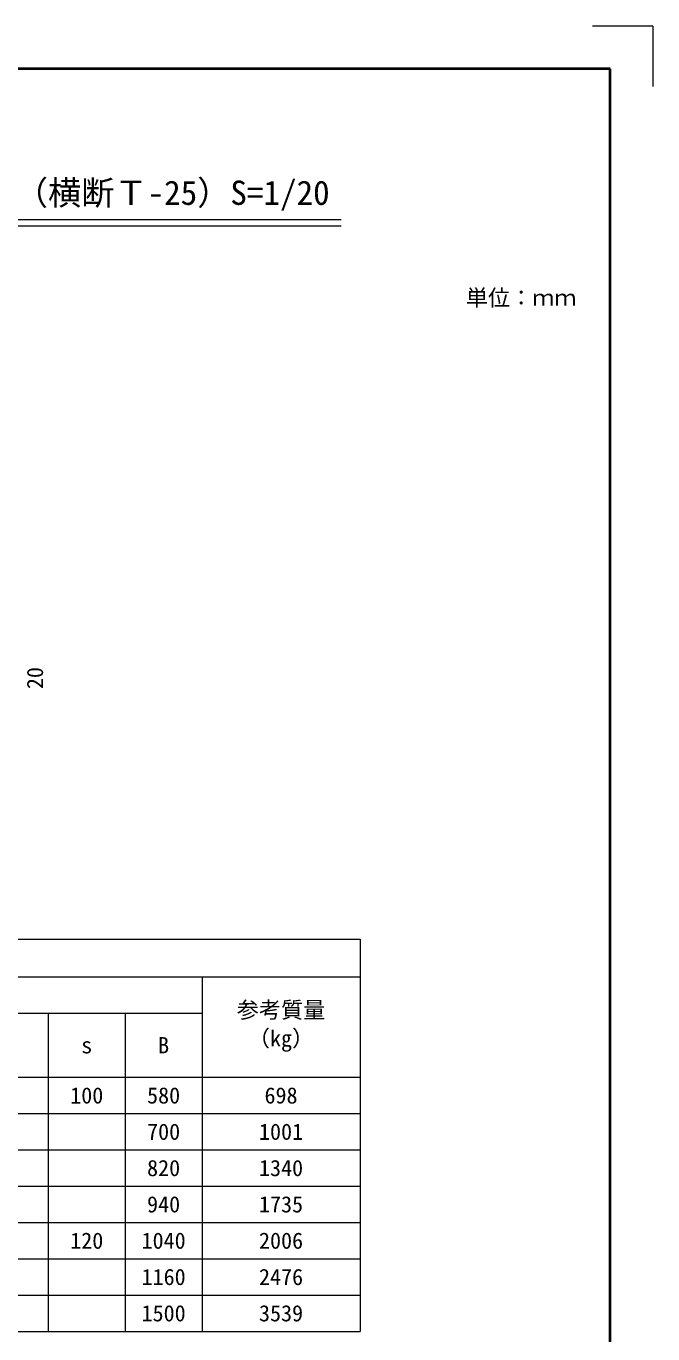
# Model space of a CAD drawing. Units: millimetres at full size; details may follow other scales. Extents: x 131935 to 135895, y 49480 to 55368.
# Drawn here: x 134427 to 135895, y 52118 to 55180 of the extents above; entities that cross this region are included whole.
import ezdxf
from ezdxf.enums import TextEntityAlignment as Align

# ---------------------------------------------------------------- set-up
doc = ezdxf.new("R2010")
doc.units = ezdxf.units.MM
doc.header["$LTSCALE"] = 30
for name, color, linetype, lineweight in [('Defpoints_3', 8, 'Continuous', 0), ('図枠', 7, 'Continuous', 5), ('寸法・材料表', 7, 'Continuous', 13), ('寸法線', 7, 'Continuous', 9), ('補助線', 7, 'Continuous', 13)]:
    doc.layers.add(name, color=color, linetype=linetype, lineweight=lineweight)
doc.styles.add('ＭＳ ゴシック', font='')
doc.styles.get('ＭＳ ゴシック').set_extended_font_data('MS Gothic')

msp = doc.modelspace()

# ---------------------------------------------------------------- linework, layer by layer
at = {"layer": 'Defpoints_3'}
for p, q in [((132609.36, 53041.76), (135209.36, 53041.76)), ((135209.36, 53041.76), (135209.36, 52953.76)), ((134479.36, 52633.76), (134659.36, 52633.76)), ((134479.36, 52548.76), (134659.36, 52548.76)), ((134479.36, 52463.76), (134659.36, 52463.76)), ((134479.36, 52293.76), (134659.36, 52293.76)), ((134479.36, 52208.76), (134659.36, 52208.76))]:
    msp.add_line(p, q, dxfattribs=at)
at = {"layer": '図枠', "lineweight": 40}
for p, q in [((135795.08, 55079.62), (132035.08, 55079.62)), ((135795.08, 49579.62), (135795.08, 55079.62))]:
    msp.add_line(p, q, dxfattribs=at)
at = {"layer": '図枠', "lineweight": 13}
for p, q in [((132665.08, 54727.12), (135165.08, 54727.12)), ((132665.08, 54712.12), (135165.08, 54712.12))]:
    msp.add_line(p, q, dxfattribs=at)
at = {"layer": '寸法・材料表'}
for p, q in [((132689.36, 52953.76), (135209.36, 52953.76)), ((134839.36, 52953.76), (134839.36, 52123.76)), ((135209.36, 52953.76), (135209.36, 52123.76)), ((133039.36, 52868.76), (134839.36, 52868.76)), ((134479.36, 52868.76), (134479.36, 52123.76)), ((134659.36, 52868.76), (134659.36, 52123.76)), ((132689.36, 52718.76), (135209.36, 52718.76)), ((132689.36, 52633.76), (134479.36, 52633.76)), ((134659.36, 52633.76), (135209.36, 52633.76)), ((132689.36, 52548.76), (134479.36, 52548.76)), ((134659.36, 52548.76), (135209.36, 52548.76)), ((132689.36, 52463.76), (134479.36, 52463.76)), ((134659.36, 52463.76), (135209.36, 52463.76)), ((134299.36, 52378.76), (135209.36, 52378.76)), ((132689.36, 52293.76), (134479.36, 52293.76)), ((134659.36, 52293.76), (135209.36, 52293.76)), ((132689.36, 52208.76), (134479.36, 52208.76)), ((134659.36, 52208.76), (135209.36, 52208.76)), ((132689.36, 52123.76), (135209.36, 52123.76))]:
    msp.add_line(p, q, dxfattribs=at)
at = {"layer": '補助線'}
for q in [(135753.65, 55179.62), (135895.08, 55038.2)]:
    msp.add_line((135895.08, 55179.62), q, dxfattribs=at)

# ---------------------------------------------------------------- texts
at = {"layer": '図枠', "style": 'ＭＳ ゴシック'}
for s, height, p in [('Ｙ.Ｔ.Ｃ\u3000ボックスカルバート\u3000布設標準構造図（横断Ｔ-25）S=1/20', 56.96, (133915.08, 54789.62)), ('単位：ｍｍ', 37.98, (135586.73, 54543.88))]:
    msp.add_text(s, height=height, dxfattribs=at).set_placement(p, align=Align.MIDDLE_CENTER)
at = {"layer": '寸法・材料表', "style": 'ＭＳ ゴシック'}
for s, p in [('参考質量', (134920.76, 52895.49)), ('（kg）', (134946.66, 52828.83))]:
    msp.add_text(s, height=37.98, dxfattribs=at).set_placement(p, align=Align.TOP_LEFT)
for s, p in [('B', (134749.36, 52793.76)), ('s', (134569.36, 52793.76)), ('100', (134569.36, 52676.26)), ('580', (134749.36, 52676.26)), ('698', (135024.36, 52676.26)), ('700', (134749.36, 52591.26)), ('1001', (135024.36, 52591.26)), ('820', (134749.36, 52506.26)), ('1340', (135024.36, 52506.26)), ('940', (134749.36, 52421.26)), ('1735', (135024.36, 52421.26)), ('120', (134569.36, 52336.26)), ('1040', (134749.36, 52336.26)), ('2006', (135024.36, 52336.26)), ('1160', (134749.36, 52251.26)), ('2476', (135024.36, 52251.26)), ('1500', (134749.36, 52166.26)), ('3539', (135024.36, 52166.26))]:
    msp.add_text(s, height=37.98, dxfattribs=at).set_placement(p, align=Align.MIDDLE_CENTER)
at = {"layer": '寸法線', "style": 'ＭＳ ゴシック'}
msp.add_text('20', height=37.98, rotation=90, dxfattribs=at).set_placement((134448.08, 53653.34), align=Align.MIDDLE_CENTER)

doc.saveas('drawing.dxf')
